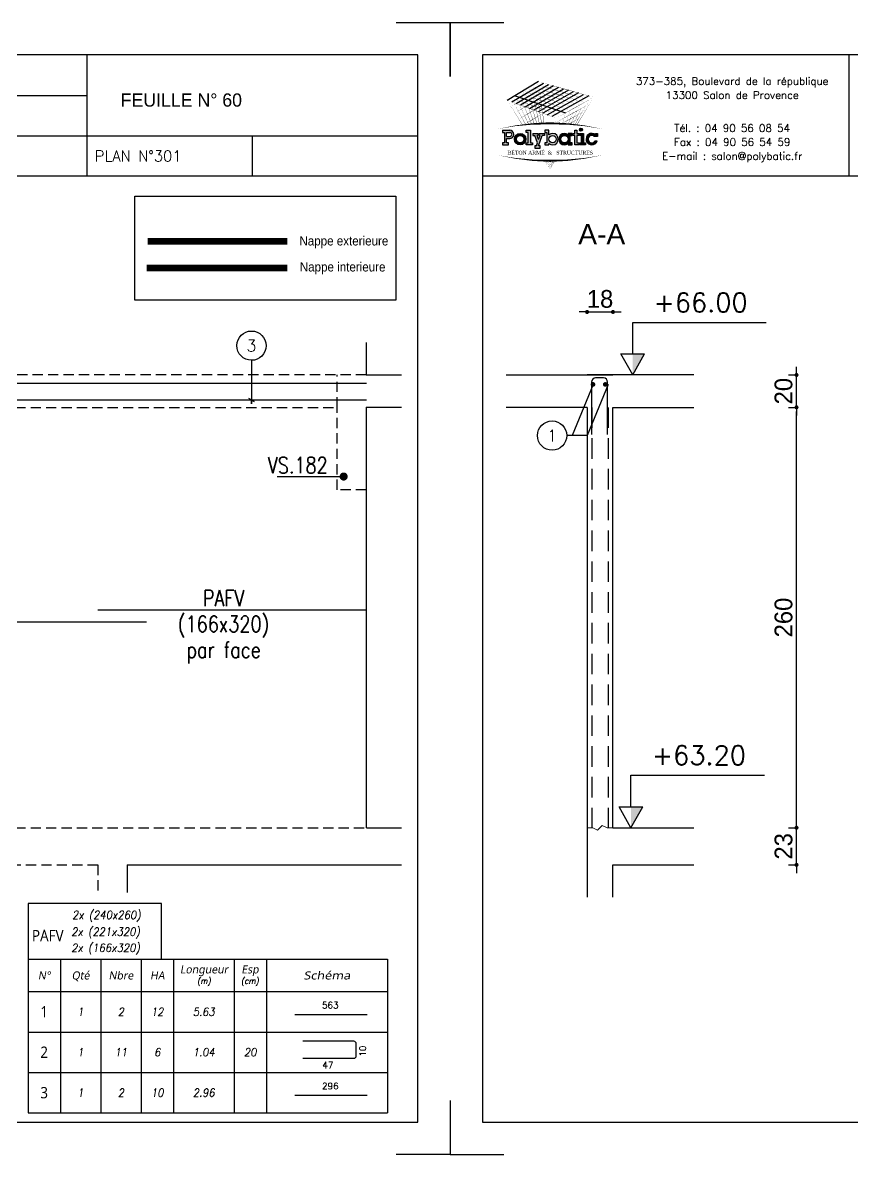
# Model space of a CAD drawing. Header units: metres. Extents: x -5618 to 118954, y -306 to 4637.
# Drawn here: x 53416 to 53930, y 894 to 1594 of the extents above; entities that cross this region are included whole.
import ezdxf
from ezdxf.enums import TextEntityAlignment as Align

# ---------------------------------------------------------------- set-up
doc = ezdxf.new("R2010")
doc.units = ezdxf.units.M
doc.linetypes.add('CACHE', pattern=[9.524999999999999, 6.35, -3.175])
doc.linetypes.add('CACHEX2', pattern=[19.049999999999997, 12.7, -6.35])
for name, color, linetype in [('COTATION', 1, 'Continuous'), ('GO-CARTOUCHE', 7, 'Continuous'), ('GO-FER-HA', 140, 'Continuous'), ('GO-TEXTE', 9, 'Continuous'), ('GO-TEXTE-FER', 3, 'Continuous'), ('K_ENT_M_Building_V.76', 7, 'Continuous'), ('STR_COTATION', 1, 'Continuous'), ('STR_TS', 22, 'Continuous'), ('STR_TS_TXT', 7, 'Continuous'), ('STR_VOI-POT', 6, 'Continuous')]:
    doc.layers.add(name, color=color, linetype=linetype)
doc.layers.add('Kofragna_forma', color=7, linetype='Continuous', lineweight=70)
doc.styles.add('GrDimensions', font='simplex.shx')
doc.styles.add('POLYBATIC', font='TIMES.TTF')
doc.styles.add('schéma', font='simplex.shx')
doc.styles.add('Tableau', font='romans.shx', dxfattribs={"width": 0.9, "oblique": 10})
doc.styles.add('Tableau2', font='trebuc.TTF', dxfattribs={"width": 0.9, "oblique": 10})
doc.styles.add('TEXTE', font='romans.shx')
doc.styles.add('TEXTE TS', font='romans.shx', dxfattribs={"width": 0.7, "oblique": 15})
doc.styles.add('TEXTEBA', font='ARIAL.TTF')
doc.dimstyles.new('COUPE-20', dxfattribs={"dimscale": 0.5, "dimtxt": 22, "dimasz": 5, "dimexe": 0.05, "dimexo": 0, "dimgap": 5, "dimtad": 1, "dimdec": 0, "dimdsep": 46, "dimtxsty": 'Standard', "dimblk1": 'DOT', "dimblk2": 'DOT', "dimsah": 1, "dimcen": 0, "dimdle": 150, "dimclrd": 1, "dimclre": 1, "dimclrt": 7, "dimadec": 0, "dimazin": 0, "dimtfac": 1, "dimtdec": 0, "dimtix": 1, "dimtmove": 2, "dimatfit": 3, "dimldrblk": 'DOT', "dimfxl": 0, "dimtvp": 1, "dimtolj": 1, "dimtzin": 0, "dimarcsym": 0})

# ---------------------------------------------------------------- blocks, each defined once
blk = doc.blocks.new('ime')
at = {"layer": 'COTATION', "const_width": 2.5}
blk.add_lwpolyline([(1.25, 0, -1), (-1.25, 0, -1)], format="xyb", close=True, dxfattribs=at)
at = {"layer": 'COTATION'}
blk.add_lwpolyline([(41.09158464876236, 0), (0, 0)], dxfattribs=at)
at = {"layer": 'COTATION', "color": 7, "style": 'TEXTE TS', "width": 0.8}
blk.add_attdef('NAME', (9.079526555316988, 2), '', height=10, dxfattribs=at)
blk = doc.blocks.new('A$C492E529B')
h = blk.add_hatch(color=256)
h.paths.add_polyline_path([(-1.982500000000002, 0.1), (-2.082500000000003, 0.1), (-2.082500000000003, 0.2999999999999999), (-1.932500000000003, 0.2999999999999999, 1), (-1.932500000000003, 0.7), (-2.282500000000002, 0.7), (-2.282500000000001, 0.6), (-2.182500000000003, 0.6), (-2.182500000000003, 0.1), (-2.282500000000003, 0.1), (-2.282500000000004, -6.938893903907228e-18), (-1.982500000000003, -6.938893903907228e-18)])
h.paths.add_polyline_path([(-2.082500000000003, 0.3999999999999889), (-2.082500000000003, 0.6), (-1.932500000000003, 0.6, -1), (-1.932500000000003, 0.3999999999999999)], flags=16)
h = blk.add_hatch(color=256)
h.paths.add_polyline_path([(-1.157500000000001, 0.275, 1), (-1.707500000000001, 0.275, 1)])
h.paths.add_polyline_path([(-1.607500000000002, 0.275, -1), (-1.257500000000002, 0.275, -1)], flags=16)
for color, points in [(256, [(-0.9375, 0.7), (-1.137499999999999, 0.7000000000000001), (-1.137500000000001, 0.5999999999999999), (-1.0375, 0.6), (-1.0375, 0.09999999999999998), (-1.137500000000001, 0.09999999999999996), (-1.137499999999999, -4.163336342344337e-17), (-0.8375000000000021, -4.163336342344337e-17), (-0.8375000000000004, 0.09999999999999994), (-0.9374999999999982, 0.09999999999999998)]), (256, [(-0.3674999999999997, 0.45), (-0.2675000000000001, 0.45), (-0.2674999999999983, 0.55), (-0.5234481005020868, 0.55), (-0.5234481005020868, 0.45), (-0.4734481005020861, 0.45), (-0.5425000000000004, 0.2527088585773882), (-0.6115518994979148, 0.45), (-0.5615518994979141, 0.45), (-0.5615518994979141, 0.55), (-0.8175000000000008, 0.55), (-0.8175000000000008, 0.45), (-0.7175000000000011, 0.45), (-0.5954740502510436, 0.1013544292886954), (-0.6484481005020868, -0.04999999999999991), (-0.7175000000000011, -0.04999999999999991), (-0.7175000000000011, -0.1499999999999999), (-0.4675000000000011, -0.1499999999999999), (-0.4675000000000011, -0.04999999999999991), (-0.5424999999999986, -0.0499999999999999)]), (256, [(1.392500000000002, 0.55), (1.2925, 0.55), (1.2925, 0.7000000000000001), (1.192500000000003, 0.7000000000000001), (1.192500000000003, 0.55), (1.092500000000003, 0.55), (1.092500000000003, 0.45), (1.192500000000004, 0.45), (1.192500000000003, -6.938893903907228e-18), (1.392500000000002, -6.938893903907228e-18), (1.392500000000002, 0.1), (1.292500000000004, 0.1), (1.292500000000004, 0.45), (1.392500000000005, 0.45)]), (140, [(1.412500000000003, 0.7250000000000001, 1), (1.562500000000005, 0.7250000000000001, 1)]), (256, [(1.612500000000002, 0.55), (1.412500000000003, 0.55), (1.412500000000003, 0.45), (1.512500000000003, 0.45), (1.512500000000003, 0.1), (1.412500000000003, 0.09999999999999999), (1.412500000000003, -6.938893903907228e-18), (1.712500000000002, -6.938893903907228e-18), (1.7125, 0.09999999999999999), (1.612500000000002, 0.1)]), (256, [(2.129974487139162, 0.4), (2.282500000000004, 0.4), (2.282500000000002, 0.55), (2.182500000000005, 0.55), (2.182500000000003, 0.487132034355964, 3.359496397493009), (2.272075131106462, 0.2), (2.165613883008421, 0.2, -3.125801635094081)])]:
    blk.add_hatch(color=color).paths.add_polyline_path(points)
h = blk.add_hatch(color=256)
h.paths.add_polyline_path([(-0.04749999999999943, 0.4871320343559638), (-0.04749999999999766, 0.7000000000000001), (-0.2474999999999987, 0.7), (-0.2474999999999987, 0.6000000000000001), (-0.1474999999999991, 0.6000000000000001), (-0.1474999999999991, 0.1), (-0.2475000000000005, 0.09999999999999999), (-0.2474999999999987, -6.938893903907228e-18), (-0.04749999999999766, -1.387778780781446e-17), (-0.04749999999999943, 0.06286796564403607, 2.121320343559649)])
h.paths.add_polyline_path([(-0.04749999999999943, 0.275, -1), (0.3025000000000002, 0.275, -1)], flags=16)
h = blk.add_hatch(color=256)
h.paths.add_polyline_path([(1.072500000000003, 0.1), (0.9725000000000037, 0.1), (0.9725000000000037, 0.45), (1.072500000000003, 0.45), (1.072500000000003, 0.55), (0.872500000000004, 0.55), (0.872500000000004, 0.4871320343559638, 2.121320343559652), (0.872500000000004, 0.06286796564403632), (0.8725000000000058, -1.387778780781446e-17), (1.072500000000002, 0)])
h.paths.add_polyline_path([(0.5225000000000026, 0.275, -1), (0.8725000000000023, 0.275, -1)], flags=16)
for p, q in [((0.872500000000004, 0.55), (0.872500000000004, 0.4871320343559638)), ((1.072500000000003, 0.55), (0.872500000000004, 0.55)), ((1.072500000000003, 0.45), (1.072500000000003, 0.55)), ((-0.5954740502510436, 0.101354429288693), (-0.7175000000000011, 0.45)), ((-0.6484481005020868, -0.04999999999999991), (-0.5954740502510454, 0.1013544292886897)), ((-0.5425000000000004, 0.2527088585773872), (-0.6115518994979148, 0.45)), ((-0.5425000000000004, -0.04999999999999991), (-0.3674999999999997, 0.45)), ((-0.5425000000000004, 0.2527088585773867), (-0.4734481005020861, 0.45)), ((0.872500000000004, 0.06286796564403632), (0.872500000000004, -6.938893903907228e-18)), ((0.9725000000000037, 0.1), (0.9725000000000037, 0.45)), ((0.9725000000000037, 0.45), (1.072500000000003, 0.45)), ((1.072500000000003, 0.1), (0.9725000000000037, 0.1)), ((1.072500000000003, -6.938893903907228e-18), (1.072500000000003, 0.1)), ((2.165613883008421, 0.2), (2.272075131106462, 0.2)), ((0.872500000000004, -6.938893903907228e-18), (1.072500000000003, -6.938893903907228e-18))]:
    blk.add_line(p, q)
for points in [[(-2.282500000000002, 0.7), (-1.932500000000003, 0.7)], [(-2.282500000000002, 0.7), (-2.282500000000002, 0.6), (-2.182500000000003, 0.6), (-2.182500000000003, 0.1), (-2.282500000000002, 0.1), (-2.282500000000002, -6.938893903907228e-18), (-1.982500000000003, -6.938893903907228e-18), (-1.982500000000003, 0.1), (-2.082500000000003, 0.1), (-2.082500000000003, 0.2999999999999999), (-1.932500000000003, 0.2999999999999999)], [(-2.082500000000003, 0.3999999999999999), (-2.082500000000003, 0.6), (-1.932500000000003, 0.6)], [(-1.137499999999999, 0.7), (-0.9375, 0.7), (-0.9375, 0.09999999999999998), (-0.8375000000000004, 0.09999999999999994), (-0.8375000000000004, -4.163336342344337e-17), (-1.137499999999999, -4.163336342344337e-17), (-1.137499999999999, 0.09999999999999998), (-1.0375, 0.09999999999999998), (-1.0375, 0.6), (-1.137499999999999, 0.6), (-1.137499999999999, 0.7)], [(-0.8175000000000008, 0.55), (-0.5615518994979141, 0.55)], [(-0.8175000000000008, 0.55), (-0.8175000000000008, 0.45), (-0.7175000000000011, 0.45)], [(-0.6115518994979148, 0.45), (-0.5615518994979141, 0.45), (-0.5615518994979141, 0.55)], [(-0.5234481005020868, 0.55), (-0.2675000000000001, 0.55), (-0.2675000000000001, 0.45), (-0.3674999999999997, 0.45)], [(-0.4734481005020861, 0.45), (-0.5234481005020868, 0.45), (-0.5234481005020868, 0.55)], [(-0.2474999999999987, 0.7), (-0.2474999999999987, 0.6000000000000001), (-0.1474999999999991, 0.6000000000000001), (-0.1474999999999991, 0.1), (-0.2474999999999987, 0.1), (-0.2474999999999987, -6.938893903907228e-18), (-0.04749999999999943, -6.938893903907228e-18), (-0.04749999999999943, 0.06286796564403607)], [(-0.04749999999999943, 0.4871320343559638), (-0.04749999999999943, 0.7), (-0.2474999999999987, 0.7)], [(1.092500000000003, 0.55), (1.192500000000003, 0.55), (1.192500000000003, 0.7000000000000001), (1.292500000000002, 0.7000000000000001), (1.292500000000002, 0.55), (1.392500000000004, 0.55), (1.392500000000004, 0.45), (1.292500000000002, 0.45), (1.292500000000002, 0.1), (1.392500000000004, 0.1), (1.392500000000004, -6.938893903907228e-18), (1.192500000000003, -6.938893903907228e-18), (1.192500000000003, 0.45), (1.092500000000003, 0.45)], [(1.092500000000003, 0.45), (1.092500000000003, 0.55)], [(1.412500000000003, 0.45), (1.412500000000003, 0.55), (1.612500000000002, 0.55), (1.612500000000002, 0.1), (1.712500000000002, 0.1), (1.712500000000002, -6.938893903907228e-18), (1.412500000000003, -6.938893903907228e-18), (1.412500000000003, 0.1), (1.512500000000003, 0.1), (1.512500000000003, 0.45), (1.412500000000003, 0.45)], [(2.182500000000003, 0.487132034355964), (2.182500000000003, 0.55), (2.282500000000002, 0.55), (2.282500000000002, 0.4), (2.129974487139162, 0.4)], [(-2.082500000000003, 0.3999999999999999), (-1.932500000000003, 0.3999999999999999)], [(-0.6484481005020868, -0.04999999999999991), (-0.7175000000000011, -0.04999999999999991), (-0.7175000000000011, -0.1499999999999999), (-0.4675000000000011, -0.1499999999999999), (-0.4675000000000011, -0.04999999999999991), (-0.5425000000000004, -0.04999999999999991)]]:
    blk.add_lwpolyline(points)
for centre, radius in [((-1.432500000000001, 0.275), 0.275), ((-1.432500000000001, 0.275), 0.175), ((0.1275000000000013, 0.275), 0.175), ((0.6975000000000033, 0.275), 0.175)]:
    blk.add_circle(centre, radius)
at = {"color": 140}
blk.add_circle((1.487500000000004, 0.7250000000000001), 0.07500000000000107, dxfattribs=at)
for centre, radius, start, end in [((-1.932500000000003, 0.5), 0.2, 270, 90), ((-1.932500000000003, 0.5), 0.1, 270, 90), ((0.1275000000000013, 0.275), 0.275, 230.4788036413577, 129.5211963586423), ((0.6975000000000033, 0.275), 0.275, 50.47880364135766, 309.5211963586423), ((2.007500000000002, 0.275), 0.275, 50.47880364135766, 344.1733798681277), ((2.007500000000002, 0.275), 0.175, 45.58469140280684, 334.6230664748476)]:
    blk.add_arc(centre, radius, start, end)
blk = doc.blocks.new('POLYBATIC')
at = {"color": 140}
for p, q in [((-0.4296875000004547, 3.28125), (-1.601562500000455, 2.578125)), ((-1.434659090909463, 2.517755681818244), (-0.2414772727272521, 3.227982954545496)), ((-1.267755681818471, 2.457386363636374), (-0.05326704545473149, 3.174715909090992)), ((0.1349431818182438, 3.121448863636374), (-1.100852272727479, 2.397017045454504)), ((-0.933948863636715, 2.336647727272748), (0.323153409090537, 3.06818181818187)), ((-0.7670454545457233, 2.276278409090992), (0.5113636363635123, 3.014914772727252)), ((-1.308593750000455, 2.75390625), (0.5859375, 2.109375)), ((0.6995738636360329, 2.961647727272748), (-0.6001420454547315, 2.215909090909008)), ((-0.4332386363639671, 2.155539772727366), (0.8877840909092356, 2.908380681818244)), ((1.075994318181529, 2.855113636363626), (-0.2663352272729753, 2.095170454545496)), ((-0.09943181818198354, 2.034801136363626), (1.264204545454504, 2.801846590909008)), ((1.452414772727025, 2.748579545454504), (0.06747159090900823, 1.97443181818187))]:
    blk.add_line(p, q, dxfattribs=at)
for points in [[(-1.015625000000455, 2.9296875, 0.015625, 0, 0), (-0.4296875000004547, 3.28125, 0, 0, 0)], [(-0.390625, 2.982954545454504, 0, 0.015625, 0), (-0.9232954545454959, 2.663352272727366, 0, 0, 0)], [(0.1220703125, 2.7099609375, 0.015625, 0, 0), (-0.8691406250004547, 3.017578125, 0, 0, 0)], [(-0.4912426523219438, 1.705550332218991, 0.01358734283786201, 0, 0), (-0.8691406250004547, 3.017578125, 0, 0, 0)], [(-0.8380681818182438, 2.87286931818187, 0.015625, 0, 0), (-0.2414772727272521, 3.227982954545496, 0, 0, 0)], [(0.283203125, 2.802734375, 0.015625, 0, 0), (-0.7226562500004547, 3.10546875, 0, 0, 0)], [(-0.3979455071712437, 1.710090152438511, 0.01404154563583916, 0, 0), (-0.7226562500004547, 3.10546875, 0, 0, 0)], [(-0.6605113636364877, 2.816051136363626, 0.015625, 0, 0), (-0.05326704545473149, 3.174715909090992, 0, 0, 0)], [(0.4443359375002274, 2.8955078125, 0.015625, 0, 0), (-0.5761718750004547, 3.193359375, 0, 0, 0)], [(-0.3091679367046254, 1.713523988177485, 0.01448156953465553, 0, 0), (-0.5761718750004547, 3.193359375, 0, 0, 0)], [(-0.4829545454547315, 2.759232954545496, 0.015625, 0, 0), (0.1349431818182438, 3.121448863636374, 0, 0, 0)], [(0.60546875, 2.98828125, 0.015625, 0, 0), (-0.4296875000004547, 3.28125, 0, 0, 0)], [(-0.2247129179731928, 1.715989555429132, 0.01490724232924596, 0, 0), (-0.4296875000004547, 3.28125, 0, 0, 0)], [(-0.3053977272729753, 2.702414772727366, 0.015625, 0, 0), (0.323153409090537, 3.06818181818187, 0, 0, 0)], [(-0.1278409090909918, 2.645596590909008, 0.015625, 0, 0), (0.5113636363635123, 3.014914772727252, 0, 0, 0)], [(1.640625000000227, 2.6953125, 0, 0.015625, 0), (0.60546875, 2.98828125, 0, 0, 0)], [(-1.601562500000455, 2.578125, 0, 0.015625, 0), (-1.015625000000455, 2.9296875, 0, 0, 0)], [(-0.68359375, 2.24609375, 0.015625, 0, 0), (-1.601562500000455, 2.578125, 0, 0, 0)], [(-1.031467709796289, 1.660411435280935, 0.01112380078447304, 0, 0), (-1.601562500000455, 2.578125, 0, 0, 0)], [(-1.455965909090764, 2.34375, 0, 0.015625, 0), (-0.9232954545454959, 2.663352272727366, 0, 0, 0)], [(-0.5224609375, 2.3388671875, 0.015625, 0, 0), (-1.455078125000455, 2.666015625, 0, 0, 0)], [(-0.9131357219118854, 1.673060752227684, 0.0116390314757204, 0, 0), (-1.455078125000455, 2.666015625, 0, 0, 0)], [(-1.434659090909463, 2.517755681818244, 0, 0.015625, 0), (-0.8380681818182438, 2.87286931818187, 0, 0, 0)], [(-0.3613281249997726, 2.431640625, 0.015625, 0, 0), (-1.308593750000455, 2.75390625, 0, 0, 0)], [(-0.8000544418000572, 1.683696661101635, 0.01214422228537064, 0, 0), (-1.308593750000455, 2.75390625, 0, 0, 0)], [(-1.267755681818471, 2.457386363636374, 0, 0.015625, 0), (-0.6605113636364877, 2.816051136363626, 0, 0, 0)], [(-0.2001953125, 2.5244140625, 0.015625, 0, 0), (-1.162109375000455, 2.841796875, 0, 0, 0)], [(-0.6921335829376858, 1.692528341469028, 0.01263800449243644, 0, 0), (-1.162109375000455, 2.841796875, 0, 0, 0)], [(-1.100852272727479, 2.397017045454504, 0, 0.015625, 0), (-0.4829545454547315, 2.759232954545496, 0, 0, 0)], [(-0.03906250000045475, 2.6171875, 0.015625, 0, 0), (-1.015625000000455, 2.9296875, 0, 0, 0)], [(-0.5892474188822234, 1.699752169851649, 0.0131193101882493, 0, 0), (-1.015625000000455, 2.9296875, 0, 0, 0)], [(-0.933948863636715, 2.336647727272748, 0, 0.015625, 0), (-0.3053977272729753, 2.702414772727366, 0, 0, 0)], [(-0.3515625, 2.684659090909008, 0, 0.015625, 0), (-0.8309659090909918, 2.397017045454504, 0, 0, 0)], [(-0.7670454545457233, 2.276278409090992, 0, 0.015625, 0), (-0.1278409090909918, 2.645596590909008, 0, 0, 0)], [(-0.6001420454547315, 2.215909090909008, 0, 0.015625, 0), (0.04971590909099177, 2.588778409090992, 0, 0, 0)], [(0.9374999999995453, 2.3046875, 0, 0.015625, 0), (-0.03906250000045475, 2.6171875, 0, 0, 0)], [(0.04971590909099177, 2.588778409090992, 0.015625, 0, 0), (0.6995738636360329, 2.961647727272748, 0, 0, 0)], [(1.11328125, 2.40234375, 0, 0.015625, 0), (0.1220703125, 2.7099609375, 0, 0, 0)], [(0.2272727272727479, 2.531960227272748, 0.015625, 0, 0), (0.8877840909092356, 2.908380681818244, 0, 0, 0)], [(1.2890625, 2.5, 0, 0.015625, 0), (0.283203125, 2.802734375, 0, 0, 0)], [(0.4048295454542767, 2.475142045454504, 0.015625, 0, 0), (1.075994318181529, 2.855113636363626, 0, 0, 0)], [(1.46484375, 2.59765625, 0, 0.015625, 0), (0.4443359375002274, 2.8955078125, 0, 0, 0)], [(0.5823863636364877, 2.41832386363626, 0.015625, 0, 0), (1.264204545454504, 2.801846590909008, 0, 0, 0)], [(0.7599431818180165, 2.36150568181813, 0.015625, 0, 0), (1.452414772727025, 2.748579545454504, 0, 0, 0)], [(0.9374999999995453, 2.3046875, 0.015625, 0, 0), (1.640625000000227, 2.6953125, 0, 0, 0)], [(0.9418075391890852, 1.670138702828694, 0.01115810583063171, 0, 0), (1.46484375, 2.59765625, 0, 0, 0)], [(1.012016020391002, 1.662597747784957, 0.01197350437350787, 0, 0), (1.640625000000227, 2.6953125, 0, 0, 0)], [(-1.310369318181984, 2.109375, 0, 0.015625, 0), (-0.8309659090909918, 2.397017045454504, 0, 0, 0)], [(-1.164772727272975, 1.875, 0, 0.015625, 0), (-0.738636363636715, 2.13068181818187, 0, 0, 0)], [(-0.3124999999997726, 2.386363636363626, 0, 0.015625, 0), (-0.738636363636715, 2.13068181818187, 0, 0, 0)], [(0.234375, 1.9140625, 0, 0.015625, 0), (-0.68359375, 2.24609375, 0, 0, 0)], [(0.41015625, 2.01171875, 0, 0.015625, 0), (-0.5224609375, 2.3388671875, 0, 0, 0)], [(-0.4332386363639671, 2.155539772727366, 0, 0.015625, 0), (0.2272727272727479, 2.531960227272748, 0, 0, 0)], [(0.5859375, 2.109375, 0, 0.015625, 0), (-0.3613281249997726, 2.431640625, 0, 0, 0)], [(-0.2663352272729753, 2.095170454545496, 0, 0.015625, 0), (0.4048295454542767, 2.475142045454504, 0, 0, 0)], [(0.7617187500002274, 2.20703125, 0, 0.015625, 0), (-0.2001953125, 2.5244140625, 0, 0, 0)], [(-0.09943181818198354, 2.034801136363626, 0, 0.015625, 0), (0.5823863636364877, 2.41832386363626, 0, 0, 0)], [(0.06747159090900823, 1.97443181818187, 0, 0.015625, 0), (0.7599431818180165, 2.36150568181813, 0, 0, 0)], [(0.234375, 1.9140625, 0, 0.015625, 0), (0.9374999999995453, 2.3046875, 0, 0, 0)], [(0.5866968277300657, 1.699916449576676, 0.007180386554667803, 0, 0), (0.7617187500002274, 2.20703125, 0, 0, 0)], [(0.6885950454347949, 1.692796153361087, 0.008296831818832406, 0, 0), (0.9374999999995453, 2.3046875, 0, 0, 0)], [(0.7648212005681216, 1.884417712436971, 0.015625, 0, 0), (1.342329545454277, 2.20525568181813, 0, 0, 0)], [(0.7810150218122089, 1.685348204963248, 0.00932677131755205, 0, 0), (1.11328125, 2.40234375, 0, 0, 0)], [(0.8522727272725206, 2.095170454545496, 0.015625, 0, 0), (1.491477272727025, 2.450284090909008, 0, 0, 0)], [(0.8650912233908912, 1.677752675667421, 0.01027809155415822, 0, 0), (1.2890625, 2.5, 0, 0, 0)], [(-1.953125, 1.5078125, 0, 0.078125, -0.05384344768960826), (0, 1.71875, 0, 0, 0)], [(-1.019176136363967, 1.640625, 0, 0.015625, 0), (-0.6463068181817562, 1.864346590909008, 0, 0, 0)], [(-0.2734375, 2.08806818181813, 0, 0.015625, 0), (-0.6463068181817562, 1.864346590909008, 0, 0, 0)], [(-0.2343750000004547, 1.789772727272748, 0, 0.006380219183002012, 0), (-0.364879483288405, 1.711470037299478, 0, 0.006380219183002012, 0)], [(1.953125, 1.5078125, 0, 0.078125, 0.05384344768960826), (0, 1.71875, 0, 0, 0)], [(0.2130681818182438, 1.74005681818187, 0, 0.015625, 0), (0.8522727272725206, 2.095170454545496, 0, 0, 0)], [(0.2101635290903232, 1.716335487573815, 0.003228196121244227, 0, 0), (0.234375, 1.9140625, 0, 0, 0)], [(0.3490664007761097, 1.712087584760297, 0.004654464702752464, 0, 0), (0.41015625, 2.01171875, 0, 0, 0)], [(0.4469534160696185, 1.707824498826653, 0.006931142164855608, 0.015625, 0), (0.7670454545452685, 1.885653409090992, 0, 0, 0)], [(0.4740167860959446, 1.706460429945992, 0.005969104741541102, 0, 0), (0.5859375, 2.109375, 0, 0, 0)], [(0.6795939278408696, 1.674900666982467, 0.015625, 0, 0), (1.193181818181984, 1.960227272727366, 0, 0, 0)], [(0.9595825479204905, 1.668281339753776, 0.002934513941093933, 0, 0), (1.044034090909008, 1.715198863636374, 0, 0, 0)], [(-1.953125, 0.5234375, 0, 0.078125, 0.05384344768960826), (0, 0.3125, 0, 0, 0)], [(1.953125, 0.5234375, 0, 0.078125, -0.05384344768960826), (0, 0.3125, 0, 0, 0)], [(0, 0, 0, 0.003813184372856077, 0), (-0.195425699109137, 0.3145877107606339, 0, 0.003813184372856077, 0)], [(0, 0, 0, 0.003681835129602301, 0), (-0.1714354482223825, 0.3141065594943484, 0, 0.003681835129602301, 0)], [(0, 0, 0, 0.003559883067564705, 0), (-0.1490701034542781, 0.3137146953291676, 0, 0.003559883067564705, 0)], [(0, 0, 0, 0.003446298807918057, 0), (-0.1281592369196005, 0.3133977978450275, 0, 0.003446298807918057, 0)], [(0, 0, 0, 0.003340204242443637, 0), (-0.1085566378797012, 0.3131441477290764, 0, 0.003340204242443637, 0)], [(0, 0, 0, 0.00324084487628895, 0), (-0.09013599812169559, 0.312944083366574, 0, 0.00324084487628895, 0)], [(0, 0, 0, 0.00314756816438513, 0), (-0.07278751380135873, 0.312789586335839, 0, 0.00314756816438513, 0)], [(0, 0, 0, 0.003059806352468915, 0), (-0.05641517962362741, 0.3126739616427585, 0, 0.003059806352468915, 0)], [(0, 0, 0, 0.003059806352468926, 0), (-0.05641517962362741, 0.3126739616427585, 0, 0.003059806352468926, 0)], [(0, 0, 0, 0.002977062747662009, 0), (-0.04093461278057475, 0.3125915885044606, 0, 0.002977062747662009, 0)], [(0, 0, 0, 0.005103348149100338, 0), (0.03827511111785498, 0.3125800741324838, 0, 0.005103348149100338, 0)], [(0, 0, 0, 0.004857820584163759, 0), (0.06375889516698408, 0.3127222001055543, 0, 0.004857820584163759, 0)], [(0, 0, 0, 0.004635747574430795, 0), (0.08692026702033218, 0.3129129612740371, 0, 0.004635747574430795, 0)], [(0, 0, 0, 0.004433818568920311, 0), (0.1080743276174871, 0.3131384364301084, 0, 0.004433818568920311, 0)], [(0, 0, 0, 0.004249332961201733, 0), (0.1274799888360576, 0.3133883058886795, 0, 0.004249332961201733, 0)], [(0, 0, 0, 0.004080063185600645, 0), (0.1453522509866616, 0.3136548573932032, 0, 0.004080063185600645, 0)], [(0, 0, 0, 0.003924153640373415, 0), (0.1618713376651613, 0.3139322912297757, 0, 0.003924153640373415, 0)], [(0, 0, 0, 0.003780044831076442, 0), (0.1771896014565755, 0.3142162265830848, 0, 0.003780044831076442, 0)], [(0, 0, 0, 0.003646415603355052, 0), (0.1914368191760332, 0.314503345789376, 0, 0.003646415603355052, 0)]]:
    blk.add_lwpolyline(points, format="xyseb", dxfattribs=at)
at = {"color": 5, "xscale": 0.78125, "yscale": 0.78125, "zscale": 0.78125}
blk.add_blockref('A$C492E529B', (0, 0.9102189642169378), dxfattribs=at)
at = {"lineweight": 60, "style": 'POLYBATIC'}
for s, p in [('BÉTON ARMÉ', (-1.586656885245475, 0.546875)), ('STRUCTURES', (0.2401012856082616, 0.546875))]:
    blk.add_text(s, height=0.140625, dxfattribs=at).set_placement(p)
at = {"color": 140, "style": 'POLYBATIC'}
blk.add_text('&', height=0.140625, dxfattribs=at).set_placement((0, 0.546875), align=Align.CENTER)
blk = doc.blocks.new('_DOT')
at = {"color": 0, "linetype": 'ByBlock'}
blk.add_line((-0.5, 0), (-1, 0), dxfattribs=at)
at = {"color": 0, "linetype": 'ByBlock', "const_width": 0.5}
blk.add_lwpolyline([(-0.25, 0, 1), (0.25, 0, 1)], format="xyb", close=True, dxfattribs=at)
blk = doc.blocks.new('*D1071')
at = {"layer": 'COTATION', "color": 1, "lineweight": -2, "ltscale": 4.5}
for p, q in [((53895.25346695529, 1098.287650645224), (53895.25346695529, 1100.787650645224)), ((53890.25346695529, 1095.787650645224), (53895.27846695529, 1095.787650645224)), ((53895.25346695529, 1072.787650645224), (53895.25346695529, 1095.787650645224)), ((53890.25346695529, 1072.787650645224), (53895.27846695529, 1072.787650645224)), ((53895.25346695529, 1070.287650645224), (53895.25346695529, 1067.787650645224))]:
    blk.add_line(p, q, dxfattribs=at)
at = {"layer": 'DEFPOINTS', "color": 0, "lineweight": -3, "ltscale": 4.5}
for p in [(53831.68981970134, 1095.787650645224), (53895.25346695529, 1095.787650645224), (53831.68981970134, 1072.787650645224)]:
    blk.add_point(p, dxfattribs=at)
at = {"layer": 'COTATION', "color": 1, "lineweight": -2, "ltscale": 4.5, "xscale": 2.5, "yscale": 2.5, "zscale": 2.5}
for p, rotation in [((53895.25346695529, 1095.787650645224), 270), ((53895.25346695529, 1072.787650645224), 90)]:
    blk.add_blockref('_DOT', p, dxfattribs=dict(at, rotation=rotation))
at = {"layer": 'COTATION', "color": 7, "lineweight": -3, "ltscale": 4.5, "insert": (53887.25346695529, 1084.287650645233), "char_height": 11, "attachment_point": 5, "rotation": 90}
blk.add_mtext('\\A1;23', dxfattribs=at)
blk = doc.blocks.new('*D1072')
at = {"layer": 'COTATION', "color": 1, "lineweight": -2, "ltscale": 4.5}
for p, q in [((53890.25346695529, 1355.787650645223), (53895.27846695529, 1355.787650645223)), ((53895.25346695529, 1098.287650645224), (53895.25346695529, 1353.287650645223)), ((53890.25346695529, 1095.787650645224), (53895.27846695529, 1095.787650645224))]:
    blk.add_line(p, q, dxfattribs=at)
at = {"layer": 'DEFPOINTS', "color": 0, "lineweight": -3, "ltscale": 4.5}
for p in [(53831.68981970134, 1355.787650645223), (53895.25346695529, 1355.787650645223), (53831.68981970134, 1095.787650645224)]:
    blk.add_point(p, dxfattribs=at)
at = {"layer": 'COTATION', "color": 1, "lineweight": -2, "ltscale": 4.5, "xscale": 2.5, "yscale": 2.5, "zscale": 2.5}
for p, rotation in [((53895.25346695529, 1355.787650645223), 90), ((53895.25346695529, 1095.787650645224), 270)]:
    blk.add_blockref('_DOT', p, dxfattribs=dict(at, rotation=rotation))
at = {"layer": 'COTATION', "color": 7, "lineweight": -3, "ltscale": 4.5, "insert": (53887.25346695529, 1225.787650645232), "char_height": 11, "attachment_point": 5, "rotation": 90}
blk.add_mtext('\\A1;260', dxfattribs=at)
blk = doc.blocks.new('*D1073')
at = {"layer": 'COTATION', "color": 1, "lineweight": -2, "ltscale": 4.5}
for p, q in [((53895.25346695529, 1378.290150645304), (53895.25346695529, 1380.790150645304)), ((53890.25346695529, 1375.790150645304), (53895.27846695529, 1375.790150645304)), ((53895.25346695529, 1355.787650645223), (53895.25346695529, 1375.790150645304)), ((53890.25346695529, 1355.787650645223), (53895.27846695529, 1355.787650645223)), ((53895.25346695529, 1353.287650645223), (53895.25346695529, 1350.787650645223))]:
    blk.add_line(p, q, dxfattribs=at)
at = {"layer": 'DEFPOINTS', "color": 0, "lineweight": -3, "ltscale": 4.5}
for p in [(53831.68981970134, 1375.790150645304), (53895.25346695529, 1375.790150645304), (53831.68981970134, 1355.787650645223)]:
    blk.add_point(p, dxfattribs=at)
at = {"layer": 'COTATION', "color": 1, "lineweight": -2, "ltscale": 4.5, "xscale": 2.5, "yscale": 2.5, "zscale": 2.5}
for p, rotation in [((53895.25346695529, 1375.790150645304), 270), ((53895.25346695529, 1355.787650645223), 90)]:
    blk.add_blockref('_DOT', p, dxfattribs=dict(at, rotation=rotation))
at = {"layer": 'COTATION', "color": 7, "lineweight": -3, "ltscale": 4.5, "insert": (53887.25346695529, 1365.788900645272), "char_height": 11, "attachment_point": 5, "rotation": 90}
blk.add_mtext('\\A1;20', dxfattribs=at)
blk = doc.blocks.new('*D1074')
at = {"layer": 'DEFPOINTS', "color": 0, "lineweight": -3, "ltscale": 4.5}
for p in [(53781.68981970134, 1414.774083733847), (53765.68981970134, 1375.790150645304, 187.688179425467), (53781.68981970134, 1375.790150645304, 187.688179425467)]:
    blk.add_point(p, dxfattribs=at)
at = {"layer": 'STR_COTATION', "color": 1, "lineweight": -2, "ltscale": 4.5}
for p, q in [((53763.18981970134, 1414.774083733847), (53760.68981970134, 1414.774083733847)), ((53765.68981970134, 1414.783821952243), (53765.68981970134, 1414.799083733847)), ((53765.68981970134, 1414.774083733847), (53781.68981970134, 1414.774083733847)), ((53781.68981970134, 1414.783821952243), (53781.68981970134, 1414.799083733847)), ((53784.18981970134, 1414.774083733847), (53786.68981970134, 1414.774083733847))]:
    blk.add_line(p, q, dxfattribs=at)
at = {"layer": 'STR_COTATION', "color": 1, "lineweight": -2, "ltscale": 4.5, "xscale": 2.5, "yscale": 2.5, "zscale": 2.5}
blk.add_blockref('_DOT', (53765.68981970134, 1414.774083733847), dxfattribs=at)
at = {"layer": 'STR_COTATION', "color": 1, "lineweight": -2, "ltscale": 4.5, "xscale": 2.5, "yscale": 2.5, "zscale": 2.5, "rotation": 180}
blk.add_blockref('_DOT', (53781.68981970134, 1414.774083733847), dxfattribs=at)
at = {"layer": 'STR_COTATION', "color": 7, "lineweight": -3, "ltscale": 4.5, "insert": (53773.68981970134, 1422.774083733847), "char_height": 11, "attachment_point": 5}
blk.add_mtext('\\A1;18', dxfattribs=at)
blk = doc.blocks.new('mrega')
at = {"layer": 'STR_TS_TXT', "style": 'TEXTE TS', "width": 0.8}
for tag, p in [('ST10', (14.47619047619082, 0)), ('DIM', (14.47619047619082, -16)), ('NOTE', (14.47619047619082, -32))]:
    blk.add_attdef(tag, text='', height=10, dxfattribs=at).set_placement(p, align=Align.CENTER)
blk = doc.blocks.new('U')
at = {"layer": 'GO-TEXTE-FER'}
for p, q in [((0, 0), (0, -1)), ((0, 0), (8.900000000000002, 0)), ((0.8000000000000007, 0), (0.8000000000000007, -1)), ((1.800000000000001, 0), (1.800000000000001, -1)), ((2.800000000000001, 0), (2.800000000000001, -1)), ((3.600000000000001, 0), (3.600000000000001, -1)), ((5.100000000000001, 0), (5.100000000000001, -1)), ((5.900000000000002, 0), (5.900000000000002, -1)), ((8.900000000000002, 0), (8.900000000000002, -1)), ((0, -1), (8.900000000000002, -1))]:
    blk.add_line(p, q, dxfattribs=at)
at = {"layer": 'GO-TEXTE-FER', "color": 1}
blk.add_lwpolyline([(6.803314236992733, -0.6501039319644448), (8.063314236992696, -0.6501039319645301, 0.414213562373095), (8.123314236992684, -0.5901039319644994), (8.123314236992641, -0.2901039319645164, 0.4142135623730951), (8.063314236992653, -0.2301039319644858), (6.803314236992733, -0.2301039319644858)], format="xyb", dxfattribs=at)
at = {"layer": 'GO-TEXTE-FER', "color": 1, "style": 'Tableau'}
blk.add_attdef('Largeur', text='', height=0.16, rotation=90, dxfattribs=at).set_placement((8.284040132140975, -0.4721743387249857), align=Align.MIDDLE_CENTER)
at = {"layer": 'GO-TEXTE-FER', "style": 'Tableau2', "width": 0.9}
blk.add_attdef('NUMERO', text='', height=0.28, dxfattribs=at).set_placement((0.4000000000000021, -0.5), align=Align.MIDDLE_CENTER)
at = {"layer": 'GO-TEXTE-FER', "style": 'Tableau', "oblique": 10, "width": 0.9}
for tag, p in [('QUANTITE', (1.300000000000001, -0.5)), ('NOMBRE', (2.300000000000001, -0.5)), ('NUANCE', (3.200000000000003, -0.5)), ('LONGUEUR', (4.350000000000001, -0.5)), ('ESPACEMENTS', (5.5, -0.5))]:
    blk.add_attdef(tag, text='', height=0.2, dxfattribs=at).set_placement(p, align=Align.MIDDLE_CENTER)
at = {"layer": 'GO-TEXTE-FER', "color": 1, "style": 'Tableau'}
blk.add_attdef('Longueur', text='', height=0.16, dxfattribs=at).set_placement((7.421867254534655, -0.819129785683189), align=Align.MIDDLE_CENTER)
blk = doc.blocks.new('Désignation')
at = {"layer": 'GO-TEXTE-FER'}
for p, q in [((0, 0.7999999999999998), (8.900000000000002, 0.7999999999999998)), ((0, 0.7999999999999998), (0, 0)), ((0.8000000000000007, 0.7999999999999998), (0.8000000000000007, 0)), ((1.800000000000001, 0.7999999999999998), (1.800000000000001, 0)), ((2.800000000000001, 0.7999999999999998), (2.800000000000001, 0)), ((3.600000000000001, 0.7999999999999998), (3.600000000000001, 0)), ((5.100000000000001, 0.7999999999999998), (5.100000000000001, 0)), ((5.900000000000002, 0.7999999999999998), (5.900000000000002, 0)), ((8.900000000000002, 0.7999999999999998), (8.900000000000002, 0)), ((0, 0), (8.900000000000002, 0))]:
    blk.add_line(p, q, dxfattribs=at)
at = {"layer": 'GO-TEXTE-FER', "style": 'Tableau2', "oblique": 10}
for s, p in [('Longueur', (4.356051620639308, 0.5496028384462006)), ('Esp', (5.494334133658599, 0.5496028384462006)), ('N°', (0.4000000000000004, 0.3999999999999995)), ('Qté', (1.300000000000001, 0.3999999999999995)), ('Nbre', (2.300000000000001, 0.3999999999999995)), ('HA', (3.200000000000001, 0.3999999999999995))]:
    blk.add_text(s, height=0.2, dxfattribs=at).set_placement(p, align=Align.MIDDLE_CENTER)
at = {"layer": 'GO-TEXTE-FER', "color": 7, "style": 'Tableau', "oblique": 10, "width": 0.9}
for s, p in [('(m)', (4.356051620639308, 0.2654942762949544)), ('(cm)', (5.494334133658599, 0.2654942762949544))]:
    blk.add_text(s, height=0.15, dxfattribs=at).set_placement(p, align=Align.MIDDLE_CENTER)
at = {"layer": 'GO-TEXTE-FER', "style": 'Tableau2', "oblique": 10, "width": 1.2}
blk.add_text('Schéma', height=0.2, dxfattribs=at).set_placement((7.400000000000002, 0.3999999999999995), align=Align.MIDDLE_CENTER)
blk = doc.blocks.new('Barre libre')
at = {"layer": 'GO-TEXTE-FER'}
for p, q in [((0, 0), (0, -1)), ((0, 0), (8.900000000000002, 0)), ((0.8000000000000007, 0), (0.8000000000000007, -1)), ((1.800000000000001, 0), (1.800000000000001, -1)), ((2.800000000000001, 0), (2.800000000000001, -1)), ((3.600000000000001, 0), (3.600000000000001, -1)), ((5.100000000000001, 0), (5.100000000000001, -1)), ((5.900000000000002, 0), (5.900000000000002, -1)), ((8.900000000000002, 0), (8.900000000000002, -1)), ((0, -1), (8.900000000000002, -1))]:
    blk.add_line(p, q, dxfattribs=at)
at = {"layer": 'GO-TEXTE-FER', "color": 1}
blk.add_line((6.602571662135945, -0.562752053263365), (8.393530367494153, -0.562752053263365), dxfattribs=at)
at = {"layer": 'GO-TEXTE-FER', "color": 1, "style": 'Tableau'}
blk.add_attdef('Longueur', text='', height=0.16, dxfattribs=at).set_placement((7.481415956780632, -0.3359449369562739), align=Align.MIDDLE_CENTER)
at = {"layer": 'GO-TEXTE-FER', "style": 'Tableau2', "width": 0.9}
blk.add_attdef('NUMERO', text='', height=0.28, dxfattribs=at).set_placement((0.4000000000000021, -0.5), align=Align.MIDDLE_CENTER)
at = {"layer": 'GO-TEXTE-FER', "style": 'Tableau', "oblique": 10, "width": 0.9}
for tag, p in [('QUANTITE', (1.300000000000001, -0.5)), ('NOMBRE', (2.300000000000001, -0.5)), ('NUANCE', (3.200000000000003, -0.5)), ('LONGUEUR', (4.350000000000001, -0.5)), ('ESPACEMENTS', (5.5, -0.5))]:
    blk.add_attdef(tag, text='', height=0.2, dxfattribs=at).set_placement(p, align=Align.MIDDLE_CENTER)

msp = doc.modelspace()

# ---------------------------------------------------------------- linework, layer by layer
for p, q in [((53456.07493501157, 1573.739484239584), (53456.07493501157, 1498.770815036241)), ((53293.10497768634, 1548.71455827889), (53456.07493501181, 1548.71455827889)), ((53293.10497768634, 1523.717058278951), (53456.07493501181, 1523.717058278951)), ((53456.07493501157, 1523.744484239472), (53660.9271859401, 1523.744484239472)), ((53558.41143417708, 1523.744484239472), (53558.41143417708, 1498.770815036241))]:
    msp.add_line(p, q)
at = {"color": 7, "linetype": 'Continuous', "lineweight": -3}
for p, q in [((53786.51756772422, 1388.790150645304, 187.688179425467), (53801.26776707664, 1388.790150645304, 187.688179425467)), ((53793.89266740043, 1375.790150645304, 187.688179425467), (53786.51756772422, 1388.790150645304, 187.688179425467)), ((53786.51756772422, 1388.790150645304, 187.688179425467), (53801.26776707664, 1388.790150645304, 187.688179425467)), ((53793.89266740043, 1375.790150645304, 187.688179425467), (53786.51756772422, 1388.790150645304, 187.688179425467)), ((53793.89266740043, 1375.790150645304, 187.688179425467), (53801.26776707664, 1388.790150645304, 187.688179425467)), ((53793.89266740043, 1375.790150645304, 187.688179425467), (53801.26776707664, 1388.790150645304, 187.688179425467)), ((53785.46046563124, 1108.787650645224, 187.688179425467), (53800.21066498366, 1108.787650645224, 187.688179425467)), ((53792.83556530745, 1095.787650645224, 187.688179425467), (53785.46046563124, 1108.787650645224, 187.688179425467)), ((53785.46046563124, 1108.787650645224, 187.688179425467), (53800.21066498366, 1108.787650645224, 187.688179425467)), ((53792.83556530745, 1095.787650645224, 187.688179425467), (53785.46046563124, 1108.787650645224, 187.688179425467)), ((53792.83556530745, 1095.787650645224, 187.688179425467), (53800.21066498366, 1108.787650645224, 187.688179425467)), ((53792.83556530745, 1095.787650645224, 187.688179425467), (53800.21066498366, 1108.787650645224, 187.688179425467))]:
    msp.add_line(p, q, dxfattribs=at)
for points in [[(53647.59518594039, 1593.710058278735), (53680.92518594024, 1593.710058249398), (53680.92518594024, 1560.380058249207)], [(53680.92518594024, 1560.380058279009), (53680.92518594024, 1593.710058278735), (53714.25518594031, 1593.710058278735)], [(53927.56718594023, 1573.712058279179), (53927.56906603301, 1498.770815036241)], [(53660.9271859401, 1498.770815036241), (52711.0221859403, 1498.770815036241)], [(54650.82818594017, 1498.770815036241), (53700.92318594037, 1498.770815036241)], [(53680.92518594024, 927.1100582493046), (53680.92518594024, 893.7800582791489), (53647.59518594039, 893.7800582791489)], [(53680.92518594024, 927.110058279107), (53680.92518594024, 893.7800582791489), (53714.25518594031, 893.7800582791489)]]:
    msp.add_lwpolyline(points)
for points in [[(52711.0221859403, 1573.712058279179), (52711.0221859403, 913.7780582790539), (53660.9271859401, 913.7780582790539), (53660.9271859401, 1573.712058279179)], [(53700.92318594037, 1573.712058279179), (53700.92318594037, 913.7780582790539), (54650.82818594017, 913.7780582790539), (54650.82818594017, 1573.712058279179)]]:
    msp.add_lwpolyline(points, close=True)
at = {"lineweight": 18, "elevation": 187.688179425467}
msp.add_lwpolyline([(53765.68981970134, 1095.787650645224), (53769.15476000197, 1095.787650645224), (53772.17723073186, 1094.363863052779), (53774.92490867076, 1097.134969273794), (53778.08476329774, 1095.787650645224), (53781.68981970134, 1095.787650645224)], dxfattribs=at)
at = {"color": 7, "linetype": 'Continuous', "lineweight": -3}
for points in [[(53801.26776707664, 1388.790150645304, 187.688179425467), (53793.89266740043, 1375.790150645304, 187.688179425467), (53793.89266740043, 1388.757333781384, 187.688179425467)], [(53801.26776707664, 1388.790150645304, 187.688179425467), (53793.89266740043, 1375.790150645304, 187.688179425467), (53793.89266740043, 1388.757333781384, 187.688179425467)], [(53800.21066498366, 1108.787650645224, 187.688179425467), (53792.83556530745, 1095.787650645224, 187.688179425467), (53792.83556530745, 1108.754833781305, 187.688179425467)], [(53800.21066498366, 1108.787650645224, 187.688179425467), (53792.83556530745, 1095.787650645224, 187.688179425467), (53792.83556530745, 1108.754833781305, 187.688179425467)]]:
    msp.add_solid(points, dxfattribs=at)
at = {"layer": 'GO-FER-HA', "elevation": 187.688179425467}
msp.add_lwpolyline([(53557.95409349601, 1384.876143360453, -512.322006256741), (53558.02480417413, 1384.875867319422), (53558.02480417413, 1357.865196627299), (53558.02480417413, 1360.265196627206), (53559.72186044899, 1359.368140352508), (53556.32774789927, 1361.162252902195)], format="xyb", dxfattribs=at)
for points in [[(53778.68138205787, 1369.955200059159), (53765.80024391746, 1338.322941918197), (53753.06045192336, 1338.322941918197)], [(53769.3494080246, 1369.955200059159), (53756.46826988419, 1338.322941918197), (53753.06045192335, 1338.322941918197)]]:
    msp.add_lwpolyline(points, dxfattribs=at)
at = {"layer": 'GO-FER-HA'}
msp.add_circle((53744.0036892885, 1338.322941918197, 187.688179425467), 9.05676263485475, dxfattribs=at)
at = {"layer": 'GO-TEXTE-FER'}
msp.add_lwpolyline([(53419.7536065699, 1014.443372082252), (53502.2536065699, 1014.443372082252), (53502.2536065699, 1048.829377749458), (53419.7536065699, 1048.829377749458)], close=True, dxfattribs=at)
at = {"layer": 'K_ENT_M_Building_V.76', "color": 30, "linetype": 'Continuous', "lineweight": -3}
for p, q in [((53793.89266740043, 1388.790150645304, 187.688179425467), (53793.89266740043, 1408.290150645304, 187.688179425467)), ((53793.89266740043, 1408.290150645304, 187.688179425467), (53800.39266740043, 1408.290150645304, 187.688179425467)), ((53793.89266740043, 1388.790150645304, 187.688179425467), (53793.89266740043, 1408.290150645304, 187.688179425467)), ((53793.89266740043, 1408.290150645304, 187.688179425467), (53800.39266740043, 1408.290150645304, 187.688179425467)), ((53800.39266740043, 1408.290150645304, 187.688179425467), (53876.53552454329, 1408.290150645304, 187.688179425467)), ((53800.39266740043, 1408.290150645304, 187.688179425467), (53876.53552454329, 1408.290150645304, 187.688179425467)), ((53792.83556530745, 1108.787650645224, 187.688179425467), (53792.83556530745, 1128.287650645224, 187.688179425467)), ((53792.83556530745, 1128.287650645224, 187.688179425467), (53799.33556530745, 1128.287650645224, 187.688179425467)), ((53792.83556530745, 1108.787650645224, 187.688179425467), (53792.83556530745, 1128.287650645224, 187.688179425467)), ((53792.83556530745, 1128.287650645224, 187.688179425467), (53799.33556530745, 1128.287650645224, 187.688179425467)), ((53799.33556530745, 1128.287650645224, 187.688179425467), (53875.47842245031, 1128.287650645224, 187.688179425467)), ((53799.33556530745, 1128.287650645224, 187.688179425467), (53875.47842245031, 1128.287650645224, 187.688179425467))]:
    msp.add_line(p, q, dxfattribs=at)
at = {"layer": 'Kofragna_forma', "color": 4, "lineweight": -3}
for p, q in [((53629.09742925996, 1375.790150645304, 187.688179425467), (53629.09742925995, 1395.790150645304, 187.688179425467)), ((53628.99994513331, 1375.790150645304, 187.688179425467), (53650.79312875086, 1375.790150645304, 187.688179425467)), ((53715.68981970134, 1375.790150645304, 187.688179425467), (53781.68981970134, 1375.790150645304, 187.688179425467)), ((53831.68981970134, 1375.790150645304, 187.688179425467), (53765.68981970134, 1375.790150645304, 187.688179425467)), ((53628.99994513331, 1355.790150645304, 187.688179425467), (53650.79312875086, 1355.790150645304, 187.688179425467)), ((53629.09742925996, 1095.787650645224, 187.688179425467), (53629.09742925996, 1355.790150645304, 187.688179425467)), ((53765.68981970134, 1355.787650645223, 187.688179425467), (53715.68981970134, 1355.787650645223, 187.688179425467)), ((53765.68981970133, 1355.787650645223, 187.688179425467), (53765.68981970134, 1052.787650645224, 187.688179425467)), ((53781.68981970134, 1095.787650645224, 187.688179425467), (53781.68981970134, 1355.787650645223, 187.688179425467)), ((53781.68981970134, 1355.787650645223, 187.688179425467), (53831.68981970134, 1355.787650645223, 187.688179425467)), ((53629.09742925996, 1095.787650645224, 187.688179425467), (53650.79312434574, 1095.787650645224, 187.688179425467)), ((53781.68981970134, 1095.787650645224, 187.688179425467), (53831.68981970134, 1095.787650645224, 187.688179425467)), ((53481.04745221099, 1072.787650645223, 187.688179425467), (53481.04745221099, 1055.787650645223, 187.688179425467)), ((53481.04745221099, 1072.787650645223, 187.688179425467), (53650.79312434574, 1072.787650645223, 187.688179425467)), ((53781.59231970127, 1072.787650645224, 187.688179425467), (53831.68981970134, 1072.787650645224, 187.688179425467)), ((53781.59231970127, 1052.787650645224, 187.688179425467), (53781.59231970127, 1072.787650645224, 187.688179425467))]:
    msp.add_line(p, q, dxfattribs=at)
at = {"layer": 'Kofragna_forma', "linetype": 'CACHE', "lineweight": -3}
for p, q in [((53628.99994513331, 1375.790150645304, 187.688179425467), (53311.04860450833, 1375.790150645304, 187.6881794254669)), ((53611.09742925996, 1355.787650645222, 187.688179425467), (53611.09742925996, 1375.790150645304, 187.6881794254669)), ((53288.04861597664, 1355.787650645223, 187.688179425467), (53611.09742925996, 1355.787650645222, 187.688179425467)), ((53611.09742925996, 1304.790150645304, 187.688179425467), (53611.09742925996, 1355.790150645304, 187.688179425467)), ((53628.99994513331, 1304.790150645304, 187.688179425467), (53611.09742925996, 1304.790150645304, 187.688179425467)), ((53288.04861597664, 1095.787650645224, 187.688179425467), (53629.09742925996, 1095.787650645223, 187.688179425467)), ((53066.04861597664, 1072.787650645224, 187.688179425467), (53463.04745221099, 1072.787650645223, 187.688179425467)), ((53463.04745221099, 1072.787650645223, 187.688179425467), (53463.04745221099, 1055.787650645223, 187.688179425467))]:
    msp.add_line(p, q, dxfattribs=at)
at = {"layer": 'STR_TS', "color": 3}
for p, q in [((53629.09742925996, 1230.247836989463, 187.688179425467), (53463.04745221099, 1230.247836989463, 187.688179425467)), ((53272.04860891344, 1223.23103001807, 187.688179425467), (53493.04860891344, 1223.23103001807, 187.6881794254669))]:
    msp.add_line(p, q, dxfattribs=at)
at = {"layer": 'STR_TS', "color": 7}
msp.add_lwpolyline([(53485.83043763287, 1486.445730273484), (53647.37417515193, 1486.445730273484), (53647.37417515193, 1422.160350701324), (53485.83043763287, 1422.160350701324)], close=True, dxfattribs=at)
at = {"layer": 'STR_TS', "linetype": 'CACHE', "ltscale": 2, "const_width": 4}
msp.add_lwpolyline([(53580.25039973015, 1458.451324364585), (53493.69251861805, 1458.451324364585)], dxfattribs=at)
at = {"layer": 'STR_TS', "const_width": 4}
msp.add_lwpolyline([(53580.25039973015, 1441.996368096392), (53493.13104255682, 1441.996368096392)], dxfattribs=at)
at = {"layer": 'STR_VOI-POT'}
for p, q in [((53066.04861597664, 1370.793184446982, 187.688179425467), (53629.09742925996, 1370.793184446982, 187.688179425467)), ((53629.09742925996, 1360.265196627351, 187.688179425467), (53333.04745221099, 1360.265196627352, 187.688179425467))]:
    msp.add_line(p, q, dxfattribs=at)
msp.add_lwpolyline([(53778.37833444578, 1338.945916826378), (53778.37833444578, 1371.445916826378, 0.414213562373095), (53775.87833444578, 1373.945916826378), (53770.93407001482, 1373.945916826378, 0.414213562373095), (53768.43407001482, 1371.445916826378), (53768.43407001482, 1338.945916826378)], format="xyb", dxfattribs=at)
at = {"layer": 'STR_VOI-POT', "const_width": 1.44, "elevation": 187.688179425467}
for points in [[(53768.6294080246, 1369.955200059159, -1), (53770.0694080246, 1369.955200059159, -1)], [(53776.18094010249, 1369.955200059159, -1), (53777.6209401025, 1369.955200059159, -1)]]:
    msp.add_lwpolyline(points, format="xyb", close=True, dxfattribs=at)
at = {"layer": 'STR_VOI-POT', "color": 1, "linetype": 'CACHEX2', "elevation": 187.688179425467}
for points in [[(53768.69258815366, 1355.787650645223), (53768.69165452408, 1095.787650645219)], [(53778.68705124903, 1355.787650586549), (53778.6879848786, 1095.78765058655)]]:
    msp.add_lwpolyline(points, dxfattribs=at)

# ---------------------------------------------------------------- block references
at = {"xscale": 16.49835000000894, "yscale": 16.49834999989253, "zscale": 16.49835000000003}
msp.add_blockref('POLYBATIC', (53742.69211296109, 1503.089337022141), dxfattribs=at)
at = {"layer": 'COTATION'}
ref = msp.add_blockref('ime', (53615.04557796057, 1312.977973087709, 187.688179425467), dxfattribs=dict(at, xscale=-1))
ref.add_attrib('NAME', 'VS.182', (53568.1467127477, 1314.977973087709, 187.688179425467), dxfattribs={"color": 7, "height": 10, "style": 'TEXTE TS', "width": 0.8})
at = {"layer": 'GO-FER-HA', "xscale": 25, "yscale": 25, "zscale": 25}
msp.add_blockref('Désignation', (53419.7536065699, 994.4433720822522), dxfattribs=at)
at = {"layer": 'GO-TEXTE-FER', "xscale": 25, "yscale": 25, "zscale": 25}
for name, p, values in [('Barre libre', (53419.7536065699, 994.4433720822522), {'NUMERO': '1', 'QUANTITE': '1', 'NOMBRE': '2', 'NUANCE': '12', 'Longueur': '563', 'LONGUEUR': '5.63'}), ('U', (53419.7536065699, 969.4433720822522), {'NUMERO': '2', 'QUANTITE': '1', 'NOMBRE': '11', 'NUANCE': '6', 'Longueur': '47', 'Largeur': '10', 'LONGUEUR': '1.04', 'ESPACEMENTS': '20'}), ('Barre libre', (53419.7536065699, 944.4433720822522), {'NUMERO': '3', 'QUANTITE': '1', 'NOMBRE': '2', 'NUANCE': '10', 'Longueur': '296', 'LONGUEUR': '2.96'})]:
    msp.add_blockref(name, p, dxfattribs=at).add_auto_attribs(values)
at = {"layer": 'STR_TS_TXT'}
msp.add_blockref('mrega', (53526.29508664117, 1232.793181574201), dxfattribs=at).add_auto_attribs({'NOTE': 'par face', 'ST10': 'PAFV', 'DIM': '(166x320)'})

# ---------------------------------------------------------------- texts
at = {"style": 'schéma'}
for s, p in [('373-385, Boulevard de la république', (53855.44783638605, 1555.175794984428)), ('13300 Salon de Provence', (53855.44783638605, 1546.545422066217)), ('Tél. : 04 90 56 08 54', (53855.44783638605, 1526.162304140609)), ('Fax : 04 90 56 54 59', (53855.44783638605, 1517.531931222747)), ('E-mail : salon@polybatic.fr', (53855.44783638605, 1508.901558304187))]:
    msp.add_text(s, height=4.6662, dxfattribs=at).set_placement(p, align=Align.CENTER)
at = {"linetype": 'ByBlock', "lineweight": -3, "ltscale": 4.5}
msp.add_text('FEUILLE N° 60', height=8.2, dxfattribs=at).set_placement((53477.07493501157, 1541.744484239472))
at = {"style": 'schéma'}
msp.add_text('PLAN N°301', height=6.665999999999999, dxfattribs=at).set_placement((53461.07443501196, 1507.885308249369))
at = {"layer": 'GO-CARTOUCHE', "color": 2, "style": 'TEXTEBA', "width": 0.9}
for s, p in [('Nappe exterieure', (53615.18806966615, 1455.897458991665)), ('Nappe interieure', (53614.41964846403, 1439.806685332489))]:
    msp.add_text(s, height=5.702400000000001, dxfattribs=at).set_placement(p, align=Align.CENTER)
at = {"layer": 'GO-FER-HA', "style": 'TEXTE'}
for s, p in [('3', (53558.02480417414, 1393.932629954275, 281.6881794254671)), ('1', (53744.00368928847, 1338.322941918197, 187.688179425467))]:
    msp.add_text(s, height=7.199999999999999, rotation=359.9999999999544, dxfattribs=at).set_placement(p, align=Align.MIDDLE_CENTER)
at = {"layer": 'GO-TEXTE', "style": 'TEXTEBA'}
msp.add_text('A-A', height=12.49708794321094, dxfattribs=at).set_placement((53760.18386323562, 1456.619519130618, 187.688179425467))
at = {"layer": 'GO-TEXTE-FER', "style": 'Tableau', "oblique": 10, "width": 0.9}
for s, p in [('2x (240x260)', (53447.02097051289, 1039.314222325103)), ('2x (221x320)', (53446.52633877708, 1028.934227695395)), ('2x (166x320)', (53446.52633877708, 1018.991875740988))]:
    msp.add_text(s, height=5.056179772500054, dxfattribs=at).set_placement(p)
at = {"layer": 'GO-TEXTE-FER', "style": 'Tableau2', "width": 0.9}
msp.add_attdef('PAFV', text='1', height=7.078651681500075, dxfattribs=at).set_placement((53431.97969864777, 1029.075170434443), align=Align.MIDDLE_CENTER)
at = {"layer": 'K_ENT_M_Building_V.76', "color": 0, "linetype": 'Continuous', "lineweight": -3, "char_height": 11.7, "attachment_point": 7, "style": 'GrDimensions'}
for s, insert in [('+66.00', (53806.89266740043, 1414.790150645304, 187.688179425467)), ('\\A1;+63.20', (53805.83556530745, 1134.787650645224, 187.688179425467))]:
    msp.add_mtext(s, dxfattribs=dict(at, insert=insert))

# ---------------------------------------------------------------- dimensions: what is measured, and where the dimension line sits
at = {"layer": 'COTATION', "lineweight": -3, "ltscale": 4.5}
for base, p1, p2, picture, middle in [((53895.25346695529, 1375.790150645304, 93.84408971273348), (53831.68981970134, 1355.787650645223, 93.84408971273348), (53831.68981970134, 1375.790150645304, 93.84408971273348), '*D1073', (53887.25346695529, 1365.788900645272, 93.84408971273348)), ((53895.25346695529, 1355.787650645223, 93.84408971273348), (53831.68981970134, 1095.787650645224, 93.84408971273348), (53831.68981970134, 1355.787650645223, 93.84408971273348), '*D1072', (53887.25346695529, 1225.787650645232, 93.84408971273348)), ((53895.25346695529, 1095.787650645224, 93.84408971273348), (53831.68981970134, 1072.787650645224, 93.84408971273348), (53831.68981970134, 1095.787650645224, 93.84408971273348), '*D1071', (53887.25346695529, 1084.287650645233, 93.84408971273348))]:
    dim = msp.add_linear_dim(base=base, p1=p1, p2=p2, angle=90, dimstyle='COUPE-20', dxfattribs=at)
    dim.commit()
    dim.dimension.update_dxf_attribs({"geometry": picture, "text_midpoint": middle})
at = {"layer": 'STR_COTATION', "lineweight": -3, "ltscale": 4.5}
dim = msp.add_linear_dim(base=(53781.68981970134, 1414.774083733847), p1=(53765.68981970134, 1375.790150645304, 187.688179425467), p2=(53781.68981970134, 1375.790150645304, 187.688179425467), text='18', dimstyle='COUPE-20', override={"dimfxl": 0.1}, dxfattribs=at)
dim.commit()
dim.dimension.update_dxf_attribs({"geometry": '*D1074', "text_midpoint": (53773.68981970134, 1422.774083733847)})

doc.saveas('drawing.dxf')
